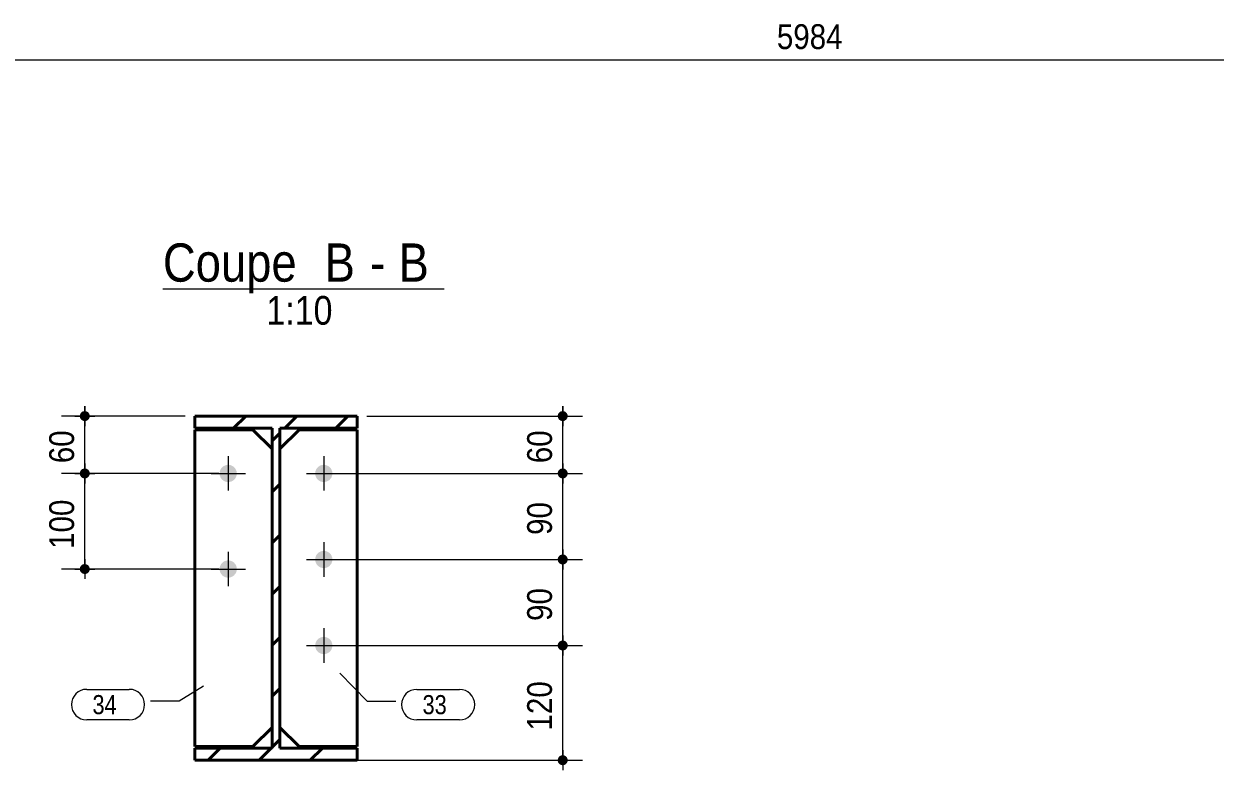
# Model space of a CAD drawing. Header units: millimetres. Extents: x 2 to 410, y 5 to 282.
# Drawn here: x 155.7 to 280.4, y 57.5 to 135.5 of the extents above; entities that cross this region are included whole.
import ezdxf

# ---------------------------------------------------------------- set-up
doc = ezdxf.new("R2010")
doc.units = ezdxf.units.MM
for name, color, linetype, lineweight in [('Autre type objet', 1, 'Continuous', 0), ('Boulon', 7, 'Continuous', 0), ('Cotation', 7, 'Continuous', 0), ('Piece', 2, 'Continuous', 0), ('Repère pièce', 3, 'Continuous', 0)]:
    doc.layers.add(name, color=color, linetype=linetype, lineweight=lineweight)
doc.styles.add('ARIAL', font='ARIAL.TTF')
doc.styles.add('COMIC_SANS_MS', font='COMIC.TTF')

# ---------------------------------------------------------------- blocks, each defined once
blk = doc.blocks.new('*A2')
at = {"layer": 'Piece', "color": 2, "linetype": 'Continuous', "lineweight": 40}
for p, q in [((173.601607, 94.509566), (173.601607, 94.509566)), ((173.601607, 94.509566), (173.601607, 94.509566)), ((177.67486, 93.239566), (178.94486, 94.509566)), ((183.018112, 93.239566), (184.288112, 94.509566)), ((188.361365, 93.239566), (189.631365, 94.509566)), ((181.701607, 91.923062), (182.501607, 92.723062)), ((181.701607, 86.579809), (182.501607, 87.379809)), ((181.701607, 81.236557), (182.501607, 82.036557)), ((181.701607, 75.893304), (182.501607, 76.693304)), ((181.701607, 70.550052), (182.501607, 71.350052)), ((181.701607, 65.2068), (182.501607, 66.0068)), ((181.645393, 59.807333), (182.501607, 60.663547)), ((175.004374, 58.509566), (176.274374, 59.779566)), ((180.347627, 58.509566), (181.617627, 59.779566)), ((185.690879, 58.509566), (186.960879, 59.779566))]:
    blk.add_line(p, q, dxfattribs=at)
blk = doc.blocks.new('*A62')
at = {"layer": 'Boulon'}
for points in [[(176.21, 88.55), (176.21, 88.6), (176.22, 88.64), (176.22, 88.69), (176.23, 88.73), (176.25, 88.77), (176.26, 88.81), (176.28, 88.85), (176.29, 88.89), (176.31, 88.93), (176.33, 88.97), (176.36, 89.01), (176.38, 89.05), (176.41, 89.08), (176.44, 89.11), (176.47, 89.15), (176.5, 89.18), (176.54, 89.21), (176.57, 89.23), (176.61, 89.26), (176.64, 89.28), (176.68, 89.3), (176.72, 89.32), (176.76, 89.34), (176.8, 89.36), (176.85, 89.37), (176.89, 89.38), (176.93, 89.39), (176.97, 89.4), (177.02, 89.41), (177.06, 89.41), (177.11, 89.41), (177.15, 89.41), (177.19, 89.41), (177.24, 89.4), (177.28, 89.39), (177.33, 89.38), (177.37, 89.37), (177.41, 89.36), (177.45, 89.34), (177.49, 89.32), (177.53, 89.3), (177.57, 89.28), (177.61, 89.26), (177.64, 89.23), (177.68, 89.21), (177.71, 89.18), (177.74, 89.15), (177.77, 89.11), (177.8, 89.08), (177.83, 89.05), (177.86, 89.01), (177.88, 88.97), (177.9, 88.93), (177.92, 88.89), (177.94, 88.85), (177.95, 88.81), (177.97, 88.77), (177.98, 88.73), (177.99, 88.69), (178, 88.64), (178, 88.6), (178.01, 88.55), (178.01, 88.51), (178.01, 88.47), (178, 88.42), (178, 88.38), (177.99, 88.33), (177.98, 88.29), (177.97, 88.25), (177.95, 88.21), (177.94, 88.17), (177.92, 88.12), (177.9, 88.09), (177.88, 88.05), (177.86, 88.01), (177.83, 87.97), (177.8, 87.94), (177.77, 87.91), (177.74, 87.87), (177.71, 87.84), (177.68, 87.81), (177.64, 87.79), (177.61, 87.76), (177.57, 87.74), (177.53, 87.72), (177.49, 87.7), (177.45, 87.68), (177.41, 87.66), (177.37, 87.65), (177.33, 87.64), (177.28, 87.63), (177.24, 87.62), (177.19, 87.61), (177.15, 87.61), (177.11, 87.61), (177.06, 87.61), (177.02, 87.61), (176.97, 87.62), (176.93, 87.63), (176.89, 87.64), (176.85, 87.65), (176.8, 87.66), (176.76, 87.68), (176.72, 87.7), (176.68, 87.72), (176.64, 87.74), (176.61, 87.76), (176.57, 87.79), (176.54, 87.81), (176.5, 87.84), (176.47, 87.87), (176.44, 87.91), (176.41, 87.94), (176.38, 87.97), (176.36, 88.01), (176.33, 88.05), (176.31, 88.09), (176.29, 88.12), (176.28, 88.17), (176.26, 88.21), (176.25, 88.25), (176.23, 88.29), (176.22, 88.33), (176.22, 88.38), (176.21, 88.42), (176.21, 88.47), (176.21, 88.51)], [(176.21, 78.55), (176.21, 78.6), (176.22, 78.64), (176.22, 78.69), (176.23, 78.73), (176.25, 78.77), (176.26, 78.81), (176.28, 78.85), (176.29, 78.89), (176.31, 78.93), (176.33, 78.97), (176.36, 79.01), (176.38, 79.05), (176.41, 79.08), (176.44, 79.11), (176.47, 79.15), (176.5, 79.18), (176.54, 79.21), (176.57, 79.23), (176.61, 79.26), (176.64, 79.28), (176.68, 79.3), (176.72, 79.32), (176.76, 79.34), (176.8, 79.36), (176.85, 79.37), (176.89, 79.38), (176.93, 79.39), (176.97, 79.4), (177.02, 79.41), (177.06, 79.41), (177.11, 79.41), (177.15, 79.41), (177.19, 79.41), (177.24, 79.4), (177.28, 79.39), (177.33, 79.38), (177.37, 79.37), (177.41, 79.36), (177.45, 79.34), (177.49, 79.32), (177.53, 79.3), (177.57, 79.28), (177.61, 79.26), (177.64, 79.23), (177.68, 79.21), (177.71, 79.18), (177.74, 79.15), (177.77, 79.11), (177.8, 79.08), (177.83, 79.05), (177.86, 79.01), (177.88, 78.97), (177.9, 78.93), (177.92, 78.89), (177.94, 78.85), (177.95, 78.81), (177.97, 78.77), (177.98, 78.73), (177.99, 78.69), (178, 78.64), (178, 78.6), (178.01, 78.55), (178.01, 78.51), (178.01, 78.47), (178, 78.42), (178, 78.38), (177.99, 78.33), (177.98, 78.29), (177.97, 78.25), (177.95, 78.21), (177.94, 78.17), (177.92, 78.12), (177.9, 78.09), (177.88, 78.05), (177.86, 78.01), (177.83, 77.97), (177.8, 77.94), (177.77, 77.91), (177.74, 77.87), (177.71, 77.84), (177.68, 77.81), (177.64, 77.79), (177.61, 77.76), (177.57, 77.74), (177.53, 77.72), (177.49, 77.7), (177.45, 77.68), (177.41, 77.66), (177.37, 77.65), (177.33, 77.64), (177.28, 77.63), (177.24, 77.62), (177.19, 77.61), (177.15, 77.61), (177.11, 77.61), (177.06, 77.61), (177.02, 77.61), (176.97, 77.62), (176.93, 77.63), (176.89, 77.64), (176.85, 77.65), (176.8, 77.66), (176.76, 77.68), (176.72, 77.7), (176.68, 77.72), (176.64, 77.74), (176.61, 77.76), (176.57, 77.79), (176.54, 77.81), (176.5, 77.84), (176.47, 77.87), (176.44, 77.91), (176.41, 77.94), (176.38, 77.97), (176.36, 78.01), (176.33, 78.05), (176.31, 78.09), (176.29, 78.12), (176.28, 78.17), (176.26, 78.21), (176.25, 78.25), (176.23, 78.29), (176.22, 78.33), (176.22, 78.38), (176.21, 78.42), (176.21, 78.47), (176.21, 78.51)]]:
    blk.add_hatch(color=256, dxfattribs=at).paths.add_polyline_path(points, flags=17)
at = {"layer": 'Boulon', "linetype": 'Continuous', "lineweight": 0}
for p, q in [((177.11, 90.31), (177.11, 86.71)), ((175.31, 88.51), (178.91, 88.51)), ((177.11, 80.31), (177.11, 76.71)), ((175.31, 78.51), (178.91, 78.51))]:
    blk.add_line(p, q, dxfattribs=at)
blk = doc.blocks.new('*A63')
at = {"layer": 'Boulon'}
for points in [[(186.21, 88.55), (186.21, 88.6), (186.22, 88.64), (186.22, 88.69), (186.23, 88.73), (186.25, 88.77), (186.26, 88.81), (186.28, 88.85), (186.29, 88.89), (186.31, 88.93), (186.33, 88.97), (186.36, 89.01), (186.38, 89.05), (186.41, 89.08), (186.44, 89.11), (186.47, 89.15), (186.5, 89.18), (186.54, 89.21), (186.57, 89.23), (186.61, 89.26), (186.64, 89.28), (186.68, 89.3), (186.72, 89.32), (186.76, 89.34), (186.8, 89.36), (186.85, 89.37), (186.89, 89.38), (186.93, 89.39), (186.97, 89.4), (187.02, 89.41), (187.06, 89.41), (187.11, 89.41), (187.15, 89.41), (187.19, 89.41), (187.24, 89.4), (187.28, 89.39), (187.33, 89.38), (187.37, 89.37), (187.41, 89.36), (187.45, 89.34), (187.49, 89.32), (187.53, 89.3), (187.57, 89.28), (187.61, 89.26), (187.64, 89.23), (187.68, 89.21), (187.71, 89.18), (187.74, 89.15), (187.77, 89.11), (187.8, 89.08), (187.83, 89.05), (187.86, 89.01), (187.88, 88.97), (187.9, 88.93), (187.92, 88.89), (187.94, 88.85), (187.95, 88.81), (187.97, 88.77), (187.98, 88.73), (187.99, 88.69), (188, 88.64), (188, 88.6), (188.01, 88.55), (188.01, 88.51), (188.01, 88.47), (188, 88.42), (188, 88.38), (187.99, 88.33), (187.98, 88.29), (187.97, 88.25), (187.95, 88.21), (187.94, 88.17), (187.92, 88.12), (187.9, 88.09), (187.88, 88.05), (187.86, 88.01), (187.83, 87.97), (187.8, 87.94), (187.77, 87.91), (187.74, 87.87), (187.71, 87.84), (187.68, 87.81), (187.64, 87.79), (187.61, 87.76), (187.57, 87.74), (187.53, 87.72), (187.49, 87.7), (187.45, 87.68), (187.41, 87.66), (187.37, 87.65), (187.33, 87.64), (187.28, 87.63), (187.24, 87.62), (187.19, 87.61), (187.15, 87.61), (187.11, 87.61), (187.06, 87.61), (187.02, 87.61), (186.97, 87.62), (186.93, 87.63), (186.89, 87.64), (186.85, 87.65), (186.8, 87.66), (186.76, 87.68), (186.72, 87.7), (186.68, 87.72), (186.64, 87.74), (186.61, 87.76), (186.57, 87.79), (186.54, 87.81), (186.5, 87.84), (186.47, 87.87), (186.44, 87.91), (186.41, 87.94), (186.38, 87.97), (186.36, 88.01), (186.33, 88.05), (186.31, 88.09), (186.29, 88.12), (186.28, 88.17), (186.26, 88.21), (186.25, 88.25), (186.23, 88.29), (186.22, 88.33), (186.22, 88.38), (186.21, 88.42), (186.21, 88.47), (186.21, 88.51)], [(186.21, 79.55), (186.21, 79.6), (186.22, 79.64), (186.22, 79.69), (186.23, 79.73), (186.25, 79.77), (186.26, 79.81), (186.28, 79.85), (186.29, 79.89), (186.31, 79.93), (186.33, 79.97), (186.36, 80.01), (186.38, 80.05), (186.41, 80.08), (186.44, 80.11), (186.47, 80.15), (186.5, 80.18), (186.54, 80.21), (186.57, 80.23), (186.61, 80.26), (186.64, 80.28), (186.68, 80.3), (186.72, 80.32), (186.76, 80.34), (186.8, 80.36), (186.85, 80.37), (186.89, 80.38), (186.93, 80.39), (186.97, 80.4), (187.02, 80.41), (187.06, 80.41), (187.11, 80.41), (187.15, 80.41), (187.19, 80.41), (187.24, 80.4), (187.28, 80.39), (187.33, 80.38), (187.37, 80.37), (187.41, 80.36), (187.45, 80.34), (187.49, 80.32), (187.53, 80.3), (187.57, 80.28), (187.61, 80.26), (187.64, 80.23), (187.68, 80.21), (187.71, 80.18), (187.74, 80.15), (187.77, 80.11), (187.8, 80.08), (187.83, 80.05), (187.86, 80.01), (187.88, 79.97), (187.9, 79.93), (187.92, 79.89), (187.94, 79.85), (187.95, 79.81), (187.97, 79.77), (187.98, 79.73), (187.99, 79.69), (188, 79.64), (188, 79.6), (188.01, 79.55), (188.01, 79.51), (188.01, 79.47), (188, 79.42), (188, 79.38), (187.99, 79.33), (187.98, 79.29), (187.97, 79.25), (187.95, 79.21), (187.94, 79.17), (187.92, 79.12), (187.9, 79.09), (187.88, 79.05), (187.86, 79.01), (187.83, 78.97), (187.8, 78.94), (187.77, 78.91), (187.74, 78.87), (187.71, 78.84), (187.68, 78.81), (187.64, 78.79), (187.61, 78.76), (187.57, 78.74), (187.53, 78.72), (187.49, 78.7), (187.45, 78.68), (187.41, 78.66), (187.37, 78.65), (187.33, 78.64), (187.28, 78.63), (187.24, 78.62), (187.19, 78.61), (187.15, 78.61), (187.11, 78.61), (187.06, 78.61), (187.02, 78.61), (186.97, 78.62), (186.93, 78.63), (186.89, 78.64), (186.85, 78.65), (186.8, 78.66), (186.76, 78.68), (186.72, 78.7), (186.68, 78.72), (186.64, 78.74), (186.61, 78.76), (186.57, 78.79), (186.54, 78.81), (186.5, 78.84), (186.47, 78.87), (186.44, 78.91), (186.41, 78.94), (186.38, 78.97), (186.36, 79.01), (186.33, 79.05), (186.31, 79.09), (186.29, 79.12), (186.28, 79.17), (186.26, 79.21), (186.25, 79.25), (186.23, 79.29), (186.22, 79.33), (186.22, 79.38), (186.21, 79.42), (186.21, 79.47), (186.21, 79.51)], [(186.21, 70.55), (186.21, 70.6), (186.22, 70.64), (186.22, 70.69), (186.23, 70.73), (186.25, 70.77), (186.26, 70.81), (186.28, 70.85), (186.29, 70.89), (186.31, 70.93), (186.33, 70.97), (186.36, 71.01), (186.38, 71.05), (186.41, 71.08), (186.44, 71.11), (186.47, 71.15), (186.5, 71.18), (186.54, 71.21), (186.57, 71.23), (186.61, 71.26), (186.64, 71.28), (186.68, 71.3), (186.72, 71.32), (186.76, 71.34), (186.8, 71.36), (186.85, 71.37), (186.89, 71.38), (186.93, 71.39), (186.97, 71.4), (187.02, 71.41), (187.06, 71.41), (187.11, 71.41), (187.15, 71.41), (187.19, 71.41), (187.24, 71.4), (187.28, 71.39), (187.33, 71.38), (187.37, 71.37), (187.41, 71.36), (187.45, 71.34), (187.49, 71.32), (187.53, 71.3), (187.57, 71.28), (187.61, 71.26), (187.64, 71.23), (187.68, 71.21), (187.71, 71.18), (187.74, 71.15), (187.77, 71.11), (187.8, 71.08), (187.83, 71.05), (187.86, 71.01), (187.88, 70.97), (187.9, 70.93), (187.92, 70.89), (187.94, 70.85), (187.95, 70.81), (187.97, 70.77), (187.98, 70.73), (187.99, 70.69), (188, 70.64), (188, 70.6), (188.01, 70.55), (188.01, 70.51), (188.01, 70.47), (188, 70.42), (188, 70.38), (187.99, 70.33), (187.98, 70.29), (187.97, 70.25), (187.95, 70.21), (187.94, 70.17), (187.92, 70.12), (187.9, 70.09), (187.88, 70.05), (187.86, 70.01), (187.83, 69.97), (187.8, 69.94), (187.77, 69.91), (187.74, 69.87), (187.71, 69.84), (187.68, 69.81), (187.64, 69.79), (187.61, 69.76), (187.57, 69.74), (187.53, 69.72), (187.49, 69.7), (187.45, 69.68), (187.41, 69.66), (187.37, 69.65), (187.33, 69.64), (187.28, 69.63), (187.24, 69.62), (187.19, 69.61), (187.15, 69.61), (187.11, 69.61), (187.06, 69.61), (187.02, 69.61), (186.97, 69.62), (186.93, 69.63), (186.89, 69.64), (186.85, 69.65), (186.8, 69.66), (186.76, 69.68), (186.72, 69.7), (186.68, 69.72), (186.64, 69.74), (186.61, 69.76), (186.57, 69.79), (186.54, 69.81), (186.5, 69.84), (186.47, 69.87), (186.44, 69.91), (186.41, 69.94), (186.38, 69.97), (186.36, 70.01), (186.33, 70.05), (186.31, 70.09), (186.29, 70.12), (186.28, 70.17), (186.26, 70.21), (186.25, 70.25), (186.23, 70.29), (186.22, 70.33), (186.22, 70.38), (186.21, 70.42), (186.21, 70.47), (186.21, 70.51)]]:
    blk.add_hatch(color=256, dxfattribs=at).paths.add_polyline_path(points, flags=17)
at = {"layer": 'Boulon', "linetype": 'Continuous', "lineweight": 0}
for p, q in [((187.11, 90.31), (187.11, 86.71)), ((185.31, 88.51), (188.91, 88.51)), ((187.11, 81.31), (187.11, 77.71)), ((185.31, 79.51), (188.91, 79.51)), ((187.11, 72.31), (187.11, 68.71)), ((185.31, 70.51), (188.91, 70.51))]:
    blk.add_line(p, q, dxfattribs=at)
blk = doc.blocks.new('*A64')
at = {"layer": 'Piece', "color": 2, "linetype": 'Continuous', "lineweight": 40}
for p, q in [((173.601607, 94.509566), (190.601607, 94.509566)), ((173.601607, 93.239566), (173.601607, 94.509566)), ((190.601607, 94.509566), (190.601607, 93.239566)), ((181.701607, 93.239566), (173.601607, 93.239566)), ((181.701607, 59.779566), (181.701607, 93.239566)), ((190.601607, 93.239566), (182.501607, 93.239566)), ((182.501607, 93.239566), (182.501607, 59.779566)), ((173.601607, 58.509566), (173.601607, 59.779566)), ((173.601607, 59.779566), (181.701607, 59.779566)), ((182.501607, 59.779566), (190.601607, 59.779566)), ((190.601607, 59.779566), (190.601607, 58.509566)), ((190.601607, 58.509566), (173.601607, 58.509566))]:
    blk.add_line(p, q, dxfattribs=at)
blk = doc.blocks.new('*A65')
at = {"layer": 'Piece', "color": 2, "linetype": 'Continuous', "lineweight": 40}
for p, q in [((173.616838, 93.079566), (179.696838, 93.079566)), ((173.616838, 93.079566), (173.616838, 59.939567)), ((179.696838, 93.079566), (181.696838, 91.079566)), ((181.696838, 91.079566), (181.696838, 61.939567)), ((181.696838, 61.939567), (179.696838, 59.939567)), ((179.696838, 59.939567), (173.616838, 59.939567))]:
    blk.add_line(p, q, dxfattribs=at)
blk = doc.blocks.new('*A66')
at = {"layer": 'Piece', "color": 2, "linetype": 'Continuous', "lineweight": 40}
for p, q in [((182.516838, 91.079566), (184.516838, 93.079566)), ((184.516838, 93.079566), (190.596838, 93.079566)), ((190.596838, 93.079566), (190.596838, 59.939567)), ((182.516838, 61.939567), (182.516838, 91.079566)), ((184.516838, 59.939567), (182.516838, 61.939567)), ((190.596838, 59.939567), (184.516838, 59.939567))]:
    blk.add_line(p, q, dxfattribs=at)
blk = doc.blocks.new('*A125')
at = {"layer": 'Cotation', "linetype": 'Continuous', "lineweight": 0}
blk.add_line((100.83, 131.78), (375.91, 131.78), dxfattribs=at)
at = {"layer": 'Cotation', "style": 'ARIAL', "width": 0.85}
blk.add_text('5984', height=2.6, dxfattribs=at).set_placement((234.51, 132.9))
blk = doc.blocks.new('*A146')
at = {"layer": 'Cotation'}
for points in [[(212.08, 69.99), (212.05, 69.99), (212.03, 70), (212, 70), (211.98, 70.01), (211.95, 70.01), (211.93, 70.02), (211.9, 70.03), (211.88, 70.04), (211.86, 70.05), (211.83, 70.06), (211.81, 70.08), (211.79, 70.09), (211.77, 70.11), (211.75, 70.12), (211.73, 70.14), (211.72, 70.16), (211.7, 70.18), (211.68, 70.2), (211.67, 70.22), (211.66, 70.24), (211.64, 70.26), (211.63, 70.29), (211.62, 70.31), (211.61, 70.33), (211.6, 70.36), (211.6, 70.38), (211.59, 70.41), (211.59, 70.43), (211.58, 70.46), (211.58, 70.48), (211.58, 70.51), (211.58, 70.54), (211.58, 70.56), (211.59, 70.59), (211.59, 70.61), (211.6, 70.64), (211.6, 70.66), (211.61, 70.68), (211.62, 70.71), (211.63, 70.73), (211.64, 70.75), (211.66, 70.78), (211.67, 70.8), (211.68, 70.82), (211.7, 70.84), (211.72, 70.86), (211.73, 70.88), (211.75, 70.89), (211.77, 70.91), (211.79, 70.93), (211.81, 70.94), (211.83, 70.96), (211.86, 70.97), (211.88, 70.98), (211.9, 70.99), (211.93, 71), (211.95, 71.01), (211.98, 71.01), (212, 71.02), (212.03, 71.02), (212.05, 71.03), (212.08, 71.03), (212.1, 71.03), (212.13, 71.03), (212.15, 71.03), (212.18, 71.02), (212.2, 71.02), (212.23, 71.01), (212.25, 71.01), (212.28, 71), (212.3, 70.99), (212.32, 70.98), (212.35, 70.97), (212.37, 70.96), (212.39, 70.94), (212.41, 70.93), (212.43, 70.91), (212.45, 70.89), (212.47, 70.88), (212.49, 70.86), (212.5, 70.84), (212.52, 70.82), (212.53, 70.8), (212.55, 70.78), (212.56, 70.75), (212.57, 70.73), (212.58, 70.71), (212.59, 70.68), (212.6, 70.66), (212.61, 70.64), (212.61, 70.61), (212.62, 70.59), (212.62, 70.56), (212.62, 70.54), (212.62, 70.51), (212.62, 70.48), (212.62, 70.46), (212.62, 70.43), (212.61, 70.41), (212.61, 70.38), (212.6, 70.36), (212.59, 70.33), (212.58, 70.31), (212.57, 70.29), (212.56, 70.26), (212.55, 70.24), (212.53, 70.22), (212.52, 70.2), (212.5, 70.18), (212.49, 70.16), (212.47, 70.14), (212.45, 70.12), (212.43, 70.11), (212.41, 70.09), (212.39, 70.08), (212.37, 70.06), (212.35, 70.05), (212.32, 70.04), (212.3, 70.03), (212.28, 70.02), (212.25, 70.01), (212.23, 70.01), (212.2, 70), (212.18, 70), (212.15, 69.99), (212.13, 69.99), (212.1, 69.99)], [(212.08, 57.99), (212.05, 57.99), (212.03, 58), (212, 58), (211.98, 58.01), (211.95, 58.01), (211.93, 58.02), (211.9, 58.03), (211.88, 58.04), (211.86, 58.05), (211.83, 58.06), (211.81, 58.08), (211.79, 58.09), (211.77, 58.11), (211.75, 58.12), (211.73, 58.14), (211.72, 58.16), (211.7, 58.18), (211.68, 58.2), (211.67, 58.22), (211.66, 58.24), (211.64, 58.26), (211.63, 58.29), (211.62, 58.31), (211.61, 58.33), (211.6, 58.36), (211.6, 58.38), (211.59, 58.41), (211.59, 58.43), (211.58, 58.46), (211.58, 58.48), (211.58, 58.51), (211.58, 58.54), (211.58, 58.56), (211.59, 58.59), (211.59, 58.61), (211.6, 58.64), (211.6, 58.66), (211.61, 58.68), (211.62, 58.71), (211.63, 58.73), (211.64, 58.75), (211.66, 58.78), (211.67, 58.8), (211.68, 58.82), (211.7, 58.84), (211.72, 58.86), (211.73, 58.88), (211.75, 58.89), (211.77, 58.91), (211.79, 58.93), (211.81, 58.94), (211.83, 58.96), (211.86, 58.97), (211.88, 58.98), (211.9, 58.99), (211.93, 59), (211.95, 59.01), (211.98, 59.01), (212, 59.02), (212.03, 59.02), (212.05, 59.03), (212.08, 59.03), (212.1, 59.03), (212.13, 59.03), (212.15, 59.03), (212.18, 59.02), (212.2, 59.02), (212.23, 59.01), (212.25, 59.01), (212.28, 59), (212.3, 58.99), (212.32, 58.98), (212.35, 58.97), (212.37, 58.96), (212.39, 58.94), (212.41, 58.93), (212.43, 58.91), (212.45, 58.89), (212.47, 58.88), (212.49, 58.86), (212.5, 58.84), (212.52, 58.82), (212.53, 58.8), (212.55, 58.78), (212.56, 58.75), (212.57, 58.73), (212.58, 58.71), (212.59, 58.68), (212.6, 58.66), (212.61, 58.64), (212.61, 58.61), (212.62, 58.59), (212.62, 58.56), (212.62, 58.54), (212.62, 58.51), (212.62, 58.48), (212.62, 58.46), (212.62, 58.43), (212.61, 58.41), (212.61, 58.38), (212.6, 58.36), (212.59, 58.33), (212.58, 58.31), (212.57, 58.29), (212.56, 58.26), (212.55, 58.24), (212.53, 58.22), (212.52, 58.2), (212.5, 58.18), (212.49, 58.16), (212.47, 58.14), (212.45, 58.12), (212.43, 58.11), (212.41, 58.09), (212.39, 58.08), (212.37, 58.06), (212.35, 58.05), (212.32, 58.04), (212.3, 58.03), (212.28, 58.02), (212.25, 58.01), (212.23, 58.01), (212.2, 58), (212.18, 58), (212.15, 57.99), (212.13, 57.99), (212.1, 57.99)]]:
    blk.add_hatch(color=256, dxfattribs=at).paths.add_polyline_path(points, flags=17)
at = {"layer": 'Cotation', "linetype": 'Continuous', "lineweight": 0}
for p, q in [((212.1, 71.55), (212.1, 69.47)), ((212.1, 70.51), (212.1, 71.55)), ((188.11, 70.51), (214.18, 70.51)), ((211.06, 70.51), (213.14, 70.51)), ((212.1, 58.51), (212.1, 70.51)), ((212.1, 59.55), (212.1, 57.47)), ((188.11, 58.51), (214.18, 58.51)), ((211.06, 58.51), (213.14, 58.51)), ((212.1, 58.51), (212.1, 57.47))]:
    blk.add_line(p, q, dxfattribs=at)
at = {"layer": 'Cotation'}
for p in [(212.1, 70.51), (212.1, 58.51)]:
    blk.add_point(p, dxfattribs=at)
at = {"layer": 'Cotation', "style": 'ARIAL', "width": 0.85}
blk.add_text('120', height=2.6, rotation=90.0002, dxfattribs=at).set_placement((210.98, 61.62))
blk = doc.blocks.new('*A147')
at = {"layer": 'Cotation'}
for points in [[(212.08, 78.99), (212.05, 78.99), (212.03, 79), (212, 79), (211.98, 79.01), (211.95, 79.01), (211.93, 79.02), (211.9, 79.03), (211.88, 79.04), (211.86, 79.05), (211.83, 79.06), (211.81, 79.08), (211.79, 79.09), (211.77, 79.11), (211.75, 79.12), (211.73, 79.14), (211.72, 79.16), (211.7, 79.18), (211.68, 79.2), (211.67, 79.22), (211.66, 79.24), (211.64, 79.26), (211.63, 79.29), (211.62, 79.31), (211.61, 79.33), (211.6, 79.36), (211.6, 79.38), (211.59, 79.41), (211.59, 79.43), (211.58, 79.46), (211.58, 79.48), (211.58, 79.51), (211.58, 79.54), (211.58, 79.56), (211.59, 79.59), (211.59, 79.61), (211.6, 79.64), (211.6, 79.66), (211.61, 79.68), (211.62, 79.71), (211.63, 79.73), (211.64, 79.75), (211.66, 79.78), (211.67, 79.8), (211.68, 79.82), (211.7, 79.84), (211.72, 79.86), (211.73, 79.88), (211.75, 79.89), (211.77, 79.91), (211.79, 79.93), (211.81, 79.94), (211.83, 79.96), (211.86, 79.97), (211.88, 79.98), (211.9, 79.99), (211.93, 80), (211.95, 80.01), (211.98, 80.01), (212, 80.02), (212.03, 80.02), (212.05, 80.03), (212.08, 80.03), (212.1, 80.03), (212.13, 80.03), (212.15, 80.03), (212.18, 80.02), (212.2, 80.02), (212.23, 80.01), (212.25, 80.01), (212.28, 80), (212.3, 79.99), (212.32, 79.98), (212.35, 79.97), (212.37, 79.96), (212.39, 79.94), (212.41, 79.93), (212.43, 79.91), (212.45, 79.89), (212.47, 79.88), (212.49, 79.86), (212.5, 79.84), (212.52, 79.82), (212.53, 79.8), (212.55, 79.78), (212.56, 79.75), (212.57, 79.73), (212.58, 79.71), (212.59, 79.68), (212.6, 79.66), (212.61, 79.64), (212.61, 79.61), (212.62, 79.59), (212.62, 79.56), (212.62, 79.54), (212.62, 79.51), (212.62, 79.48), (212.62, 79.46), (212.62, 79.43), (212.61, 79.41), (212.61, 79.38), (212.6, 79.36), (212.59, 79.33), (212.58, 79.31), (212.57, 79.29), (212.56, 79.26), (212.55, 79.24), (212.53, 79.22), (212.52, 79.2), (212.5, 79.18), (212.49, 79.16), (212.47, 79.14), (212.45, 79.12), (212.43, 79.11), (212.41, 79.09), (212.39, 79.08), (212.37, 79.06), (212.35, 79.05), (212.32, 79.04), (212.3, 79.03), (212.28, 79.02), (212.25, 79.01), (212.23, 79.01), (212.2, 79), (212.18, 79), (212.15, 78.99), (212.13, 78.99), (212.1, 78.99)], [(212.08, 69.99), (212.05, 69.99), (212.03, 70), (212, 70), (211.98, 70.01), (211.95, 70.01), (211.93, 70.02), (211.9, 70.03), (211.88, 70.04), (211.86, 70.05), (211.83, 70.06), (211.81, 70.08), (211.79, 70.09), (211.77, 70.11), (211.75, 70.12), (211.73, 70.14), (211.72, 70.16), (211.7, 70.18), (211.68, 70.2), (211.67, 70.22), (211.66, 70.24), (211.64, 70.26), (211.63, 70.29), (211.62, 70.31), (211.61, 70.33), (211.6, 70.36), (211.6, 70.38), (211.59, 70.41), (211.59, 70.43), (211.58, 70.46), (211.58, 70.48), (211.58, 70.51), (211.58, 70.54), (211.58, 70.56), (211.59, 70.59), (211.59, 70.61), (211.6, 70.64), (211.6, 70.66), (211.61, 70.68), (211.62, 70.71), (211.63, 70.73), (211.64, 70.75), (211.66, 70.78), (211.67, 70.8), (211.68, 70.82), (211.7, 70.84), (211.72, 70.86), (211.73, 70.88), (211.75, 70.89), (211.77, 70.91), (211.79, 70.93), (211.81, 70.94), (211.83, 70.96), (211.86, 70.97), (211.88, 70.98), (211.9, 70.99), (211.93, 71), (211.95, 71.01), (211.98, 71.01), (212, 71.02), (212.03, 71.02), (212.05, 71.03), (212.08, 71.03), (212.1, 71.03), (212.13, 71.03), (212.15, 71.03), (212.18, 71.02), (212.2, 71.02), (212.23, 71.01), (212.25, 71.01), (212.28, 71), (212.3, 70.99), (212.32, 70.98), (212.35, 70.97), (212.37, 70.96), (212.39, 70.94), (212.41, 70.93), (212.43, 70.91), (212.45, 70.89), (212.47, 70.88), (212.49, 70.86), (212.5, 70.84), (212.52, 70.82), (212.53, 70.8), (212.55, 70.78), (212.56, 70.75), (212.57, 70.73), (212.58, 70.71), (212.59, 70.68), (212.6, 70.66), (212.61, 70.64), (212.61, 70.61), (212.62, 70.59), (212.62, 70.56), (212.62, 70.54), (212.62, 70.51), (212.62, 70.48), (212.62, 70.46), (212.62, 70.43), (212.61, 70.41), (212.61, 70.38), (212.6, 70.36), (212.59, 70.33), (212.58, 70.31), (212.57, 70.29), (212.56, 70.26), (212.55, 70.24), (212.53, 70.22), (212.52, 70.2), (212.5, 70.18), (212.49, 70.16), (212.47, 70.14), (212.45, 70.12), (212.43, 70.11), (212.41, 70.09), (212.39, 70.08), (212.37, 70.06), (212.35, 70.05), (212.32, 70.04), (212.3, 70.03), (212.28, 70.02), (212.25, 70.01), (212.23, 70.01), (212.2, 70), (212.18, 70), (212.15, 69.99), (212.13, 69.99), (212.1, 69.99)]]:
    blk.add_hatch(color=256, dxfattribs=at).paths.add_polyline_path(points, flags=17)
at = {"layer": 'Cotation', "linetype": 'Continuous', "lineweight": 0}
for p, q in [((212.1, 80.55), (212.1, 78.47)), ((212.1, 79.51), (212.1, 80.55)), ((188.11, 79.51), (214.18, 79.51)), ((211.06, 79.51), (213.14, 79.51)), ((212.1, 70.51), (212.1, 79.51)), ((212.1, 71.55), (212.1, 69.47)), ((188.11, 70.51), (214.18, 70.51)), ((211.06, 70.51), (213.14, 70.51)), ((212.1, 70.51), (212.1, 69.47))]:
    blk.add_line(p, q, dxfattribs=at)
at = {"layer": 'Cotation'}
for p in [(212.1, 79.51), (212.1, 70.51)]:
    blk.add_point(p, dxfattribs=at)
at = {"layer": 'Cotation', "style": 'ARIAL', "width": 0.85}
blk.add_text('90', height=2.6, rotation=90.0002, dxfattribs=at).set_placement((210.98, 73.08))
blk = doc.blocks.new('*A148')
at = {"layer": 'Cotation'}
for points in [[(212.08, 87.99), (212.05, 87.99), (212.03, 88), (212, 88), (211.98, 88.01), (211.95, 88.01), (211.93, 88.02), (211.9, 88.03), (211.88, 88.04), (211.86, 88.05), (211.83, 88.06), (211.81, 88.08), (211.79, 88.09), (211.77, 88.11), (211.75, 88.12), (211.73, 88.14), (211.72, 88.16), (211.7, 88.18), (211.68, 88.2), (211.67, 88.22), (211.66, 88.24), (211.64, 88.26), (211.63, 88.29), (211.62, 88.31), (211.61, 88.33), (211.6, 88.36), (211.6, 88.38), (211.59, 88.41), (211.59, 88.43), (211.58, 88.46), (211.58, 88.48), (211.58, 88.51), (211.58, 88.54), (211.58, 88.56), (211.59, 88.59), (211.59, 88.61), (211.6, 88.64), (211.6, 88.66), (211.61, 88.68), (211.62, 88.71), (211.63, 88.73), (211.64, 88.75), (211.66, 88.78), (211.67, 88.8), (211.68, 88.82), (211.7, 88.84), (211.72, 88.86), (211.73, 88.88), (211.75, 88.89), (211.77, 88.91), (211.79, 88.93), (211.81, 88.94), (211.83, 88.96), (211.86, 88.97), (211.88, 88.98), (211.9, 88.99), (211.93, 89), (211.95, 89.01), (211.98, 89.01), (212, 89.02), (212.03, 89.02), (212.05, 89.03), (212.08, 89.03), (212.1, 89.03), (212.13, 89.03), (212.15, 89.03), (212.18, 89.02), (212.2, 89.02), (212.23, 89.01), (212.25, 89.01), (212.28, 89), (212.3, 88.99), (212.32, 88.98), (212.35, 88.97), (212.37, 88.96), (212.39, 88.94), (212.41, 88.93), (212.43, 88.91), (212.45, 88.89), (212.47, 88.88), (212.49, 88.86), (212.5, 88.84), (212.52, 88.82), (212.53, 88.8), (212.55, 88.78), (212.56, 88.75), (212.57, 88.73), (212.58, 88.71), (212.59, 88.68), (212.6, 88.66), (212.61, 88.64), (212.61, 88.61), (212.62, 88.59), (212.62, 88.56), (212.62, 88.54), (212.62, 88.51), (212.62, 88.48), (212.62, 88.46), (212.62, 88.43), (212.61, 88.41), (212.61, 88.38), (212.6, 88.36), (212.59, 88.33), (212.58, 88.31), (212.57, 88.29), (212.56, 88.26), (212.55, 88.24), (212.53, 88.22), (212.52, 88.2), (212.5, 88.18), (212.49, 88.16), (212.47, 88.14), (212.45, 88.12), (212.43, 88.11), (212.41, 88.09), (212.39, 88.08), (212.37, 88.06), (212.35, 88.05), (212.32, 88.04), (212.3, 88.03), (212.28, 88.02), (212.25, 88.01), (212.23, 88.01), (212.2, 88), (212.18, 88), (212.15, 87.99), (212.13, 87.99), (212.1, 87.99)], [(212.08, 78.99), (212.05, 78.99), (212.03, 79), (212, 79), (211.98, 79.01), (211.95, 79.01), (211.93, 79.02), (211.9, 79.03), (211.88, 79.04), (211.86, 79.05), (211.83, 79.06), (211.81, 79.08), (211.79, 79.09), (211.77, 79.11), (211.75, 79.12), (211.73, 79.14), (211.72, 79.16), (211.7, 79.18), (211.68, 79.2), (211.67, 79.22), (211.66, 79.24), (211.64, 79.26), (211.63, 79.29), (211.62, 79.31), (211.61, 79.33), (211.6, 79.36), (211.6, 79.38), (211.59, 79.41), (211.59, 79.43), (211.58, 79.46), (211.58, 79.48), (211.58, 79.51), (211.58, 79.54), (211.58, 79.56), (211.59, 79.59), (211.59, 79.61), (211.6, 79.64), (211.6, 79.66), (211.61, 79.68), (211.62, 79.71), (211.63, 79.73), (211.64, 79.75), (211.66, 79.78), (211.67, 79.8), (211.68, 79.82), (211.7, 79.84), (211.72, 79.86), (211.73, 79.88), (211.75, 79.89), (211.77, 79.91), (211.79, 79.93), (211.81, 79.94), (211.83, 79.96), (211.86, 79.97), (211.88, 79.98), (211.9, 79.99), (211.93, 80), (211.95, 80.01), (211.98, 80.01), (212, 80.02), (212.03, 80.02), (212.05, 80.03), (212.08, 80.03), (212.1, 80.03), (212.13, 80.03), (212.15, 80.03), (212.18, 80.02), (212.2, 80.02), (212.23, 80.01), (212.25, 80.01), (212.28, 80), (212.3, 79.99), (212.32, 79.98), (212.35, 79.97), (212.37, 79.96), (212.39, 79.94), (212.41, 79.93), (212.43, 79.91), (212.45, 79.89), (212.47, 79.88), (212.49, 79.86), (212.5, 79.84), (212.52, 79.82), (212.53, 79.8), (212.55, 79.78), (212.56, 79.75), (212.57, 79.73), (212.58, 79.71), (212.59, 79.68), (212.6, 79.66), (212.61, 79.64), (212.61, 79.61), (212.62, 79.59), (212.62, 79.56), (212.62, 79.54), (212.62, 79.51), (212.62, 79.48), (212.62, 79.46), (212.62, 79.43), (212.61, 79.41), (212.61, 79.38), (212.6, 79.36), (212.59, 79.33), (212.58, 79.31), (212.57, 79.29), (212.56, 79.26), (212.55, 79.24), (212.53, 79.22), (212.52, 79.2), (212.5, 79.18), (212.49, 79.16), (212.47, 79.14), (212.45, 79.12), (212.43, 79.11), (212.41, 79.09), (212.39, 79.08), (212.37, 79.06), (212.35, 79.05), (212.32, 79.04), (212.3, 79.03), (212.28, 79.02), (212.25, 79.01), (212.23, 79.01), (212.2, 79), (212.18, 79), (212.15, 78.99), (212.13, 78.99), (212.1, 78.99)]]:
    blk.add_hatch(color=256, dxfattribs=at).paths.add_polyline_path(points, flags=17)
at = {"layer": 'Cotation', "linetype": 'Continuous', "lineweight": 0}
for p, q in [((188.11, 88.51), (214.18, 88.51)), ((211.06, 88.51), (213.14, 88.51)), ((212.1, 89.55), (212.1, 87.47)), ((212.1, 88.51), (212.1, 89.55)), ((212.1, 79.51), (212.1, 88.51)), ((212.1, 80.55), (212.1, 78.47)), ((188.11, 79.51), (214.18, 79.51)), ((211.06, 79.51), (213.14, 79.51)), ((212.1, 79.51), (212.1, 78.47))]:
    blk.add_line(p, q, dxfattribs=at)
at = {"layer": 'Cotation'}
for p in [(212.1, 88.51), (212.1, 79.51)]:
    blk.add_point(p, dxfattribs=at)
at = {"layer": 'Cotation', "style": 'ARIAL', "width": 0.85}
blk.add_text('90', height=2.6, rotation=90.0002, dxfattribs=at).set_placement((210.98, 82.08))
blk = doc.blocks.new('*A149')
at = {"layer": 'Cotation'}
for points in [[(212.08, 93.99), (212.05, 93.99), (212.03, 94), (212, 94), (211.98, 94.01), (211.95, 94.01), (211.93, 94.02), (211.9, 94.03), (211.88, 94.04), (211.86, 94.05), (211.83, 94.06), (211.81, 94.08), (211.79, 94.09), (211.77, 94.11), (211.75, 94.12), (211.73, 94.14), (211.72, 94.16), (211.7, 94.18), (211.68, 94.2), (211.67, 94.22), (211.66, 94.24), (211.64, 94.26), (211.63, 94.29), (211.62, 94.31), (211.61, 94.33), (211.6, 94.36), (211.6, 94.38), (211.59, 94.41), (211.59, 94.43), (211.58, 94.46), (211.58, 94.48), (211.58, 94.51), (211.58, 94.54), (211.58, 94.56), (211.59, 94.59), (211.59, 94.61), (211.6, 94.64), (211.6, 94.66), (211.61, 94.68), (211.62, 94.71), (211.63, 94.73), (211.64, 94.75), (211.66, 94.78), (211.67, 94.8), (211.68, 94.82), (211.7, 94.84), (211.72, 94.86), (211.73, 94.88), (211.75, 94.89), (211.77, 94.91), (211.79, 94.93), (211.81, 94.94), (211.83, 94.96), (211.86, 94.97), (211.88, 94.98), (211.9, 94.99), (211.93, 95), (211.95, 95.01), (211.98, 95.01), (212, 95.02), (212.03, 95.02), (212.05, 95.03), (212.08, 95.03), (212.1, 95.03), (212.13, 95.03), (212.15, 95.03), (212.18, 95.02), (212.2, 95.02), (212.23, 95.01), (212.25, 95.01), (212.28, 95), (212.3, 94.99), (212.32, 94.98), (212.35, 94.97), (212.37, 94.96), (212.39, 94.94), (212.41, 94.93), (212.43, 94.91), (212.45, 94.89), (212.47, 94.88), (212.49, 94.86), (212.5, 94.84), (212.52, 94.82), (212.53, 94.8), (212.55, 94.78), (212.56, 94.75), (212.57, 94.73), (212.58, 94.71), (212.59, 94.68), (212.6, 94.66), (212.61, 94.64), (212.61, 94.61), (212.62, 94.59), (212.62, 94.56), (212.62, 94.54), (212.62, 94.51), (212.62, 94.48), (212.62, 94.46), (212.62, 94.43), (212.61, 94.41), (212.61, 94.38), (212.6, 94.36), (212.59, 94.33), (212.58, 94.31), (212.57, 94.29), (212.56, 94.26), (212.55, 94.24), (212.53, 94.22), (212.52, 94.2), (212.5, 94.18), (212.49, 94.16), (212.47, 94.14), (212.45, 94.12), (212.43, 94.11), (212.41, 94.09), (212.39, 94.08), (212.37, 94.06), (212.35, 94.05), (212.32, 94.04), (212.3, 94.03), (212.28, 94.02), (212.25, 94.01), (212.23, 94.01), (212.2, 94), (212.18, 94), (212.15, 93.99), (212.13, 93.99), (212.1, 93.99)], [(212.08, 87.99), (212.05, 87.99), (212.03, 88), (212, 88), (211.98, 88.01), (211.95, 88.01), (211.93, 88.02), (211.9, 88.03), (211.88, 88.04), (211.86, 88.05), (211.83, 88.06), (211.81, 88.08), (211.79, 88.09), (211.77, 88.11), (211.75, 88.12), (211.73, 88.14), (211.72, 88.16), (211.7, 88.18), (211.68, 88.2), (211.67, 88.22), (211.66, 88.24), (211.64, 88.26), (211.63, 88.29), (211.62, 88.31), (211.61, 88.33), (211.6, 88.36), (211.6, 88.38), (211.59, 88.41), (211.59, 88.43), (211.58, 88.46), (211.58, 88.48), (211.58, 88.51), (211.58, 88.54), (211.58, 88.56), (211.59, 88.59), (211.59, 88.61), (211.6, 88.64), (211.6, 88.66), (211.61, 88.68), (211.62, 88.71), (211.63, 88.73), (211.64, 88.75), (211.66, 88.78), (211.67, 88.8), (211.68, 88.82), (211.7, 88.84), (211.72, 88.86), (211.73, 88.88), (211.75, 88.89), (211.77, 88.91), (211.79, 88.93), (211.81, 88.94), (211.83, 88.96), (211.86, 88.97), (211.88, 88.98), (211.9, 88.99), (211.93, 89), (211.95, 89.01), (211.98, 89.01), (212, 89.02), (212.03, 89.02), (212.05, 89.03), (212.08, 89.03), (212.1, 89.03), (212.13, 89.03), (212.15, 89.03), (212.18, 89.02), (212.2, 89.02), (212.23, 89.01), (212.25, 89.01), (212.28, 89), (212.3, 88.99), (212.32, 88.98), (212.35, 88.97), (212.37, 88.96), (212.39, 88.94), (212.41, 88.93), (212.43, 88.91), (212.45, 88.89), (212.47, 88.88), (212.49, 88.86), (212.5, 88.84), (212.52, 88.82), (212.53, 88.8), (212.55, 88.78), (212.56, 88.75), (212.57, 88.73), (212.58, 88.71), (212.59, 88.68), (212.6, 88.66), (212.61, 88.64), (212.61, 88.61), (212.62, 88.59), (212.62, 88.56), (212.62, 88.54), (212.62, 88.51), (212.62, 88.48), (212.62, 88.46), (212.62, 88.43), (212.61, 88.41), (212.61, 88.38), (212.6, 88.36), (212.59, 88.33), (212.58, 88.31), (212.57, 88.29), (212.56, 88.26), (212.55, 88.24), (212.53, 88.22), (212.52, 88.2), (212.5, 88.18), (212.49, 88.16), (212.47, 88.14), (212.45, 88.12), (212.43, 88.11), (212.41, 88.09), (212.39, 88.08), (212.37, 88.06), (212.35, 88.05), (212.32, 88.04), (212.3, 88.03), (212.28, 88.02), (212.25, 88.01), (212.23, 88.01), (212.2, 88), (212.18, 88), (212.15, 87.99), (212.13, 87.99), (212.1, 87.99)]]:
    blk.add_hatch(color=256, dxfattribs=at).paths.add_polyline_path(points, flags=17)
at = {"layer": 'Cotation', "linetype": 'Continuous', "lineweight": 0}
for p, q in [((212.1, 95.55), (212.1, 93.47)), ((212.1, 94.51), (212.1, 95.55)), ((191.6, 94.51), (214.18, 94.51)), ((211.06, 94.51), (213.14, 94.51)), ((212.1, 88.51), (212.1, 94.51)), ((188.11, 88.51), (214.18, 88.51)), ((211.06, 88.51), (213.14, 88.51)), ((212.1, 89.55), (212.1, 87.47)), ((212.1, 88.51), (212.1, 87.47))]:
    blk.add_line(p, q, dxfattribs=at)
at = {"layer": 'Cotation'}
for p in [(212.1, 94.51), (212.1, 88.51)]:
    blk.add_point(p, dxfattribs=at)
at = {"layer": 'Cotation', "style": 'ARIAL', "width": 0.85}
blk.add_text('60', height=2.6, rotation=90.0002, dxfattribs=at).set_placement((210.98, 89.58))
blk = doc.blocks.new('*A150')
at = {"layer": 'Cotation'}
for points in [[(162.08, 87.99), (162.05, 87.99), (162.03, 88), (162, 88), (161.98, 88.01), (161.95, 88.01), (161.93, 88.02), (161.9, 88.03), (161.88, 88.04), (161.86, 88.05), (161.83, 88.06), (161.81, 88.08), (161.79, 88.09), (161.77, 88.11), (161.75, 88.12), (161.73, 88.14), (161.72, 88.16), (161.7, 88.18), (161.68, 88.2), (161.67, 88.22), (161.66, 88.24), (161.64, 88.26), (161.63, 88.29), (161.62, 88.31), (161.61, 88.33), (161.6, 88.36), (161.6, 88.38), (161.59, 88.41), (161.59, 88.43), (161.58, 88.46), (161.58, 88.48), (161.58, 88.51), (161.58, 88.54), (161.58, 88.56), (161.59, 88.59), (161.59, 88.61), (161.6, 88.64), (161.6, 88.66), (161.61, 88.68), (161.62, 88.71), (161.63, 88.73), (161.64, 88.75), (161.66, 88.78), (161.67, 88.8), (161.68, 88.82), (161.7, 88.84), (161.72, 88.86), (161.73, 88.88), (161.75, 88.89), (161.77, 88.91), (161.79, 88.93), (161.81, 88.94), (161.83, 88.96), (161.86, 88.97), (161.88, 88.98), (161.9, 88.99), (161.93, 89), (161.95, 89.01), (161.98, 89.01), (162, 89.02), (162.03, 89.02), (162.05, 89.03), (162.08, 89.03), (162.1, 89.03), (162.13, 89.03), (162.15, 89.03), (162.18, 89.02), (162.2, 89.02), (162.23, 89.01), (162.25, 89.01), (162.28, 89), (162.3, 88.99), (162.32, 88.98), (162.35, 88.97), (162.37, 88.96), (162.39, 88.94), (162.41, 88.93), (162.43, 88.91), (162.45, 88.89), (162.47, 88.88), (162.49, 88.86), (162.5, 88.84), (162.52, 88.82), (162.53, 88.8), (162.55, 88.78), (162.56, 88.75), (162.57, 88.73), (162.58, 88.71), (162.59, 88.68), (162.6, 88.66), (162.61, 88.64), (162.61, 88.61), (162.62, 88.59), (162.62, 88.56), (162.62, 88.54), (162.62, 88.51), (162.62, 88.48), (162.62, 88.46), (162.62, 88.43), (162.61, 88.41), (162.61, 88.38), (162.6, 88.36), (162.59, 88.33), (162.58, 88.31), (162.57, 88.29), (162.56, 88.26), (162.55, 88.24), (162.53, 88.22), (162.52, 88.2), (162.5, 88.18), (162.49, 88.16), (162.47, 88.14), (162.45, 88.12), (162.43, 88.11), (162.41, 88.09), (162.39, 88.08), (162.37, 88.06), (162.35, 88.05), (162.32, 88.04), (162.3, 88.03), (162.28, 88.02), (162.25, 88.01), (162.23, 88.01), (162.2, 88), (162.18, 88), (162.15, 87.99), (162.13, 87.99), (162.1, 87.99)], [(162.08, 77.99), (162.05, 77.99), (162.03, 78), (162, 78), (161.98, 78.01), (161.95, 78.01), (161.93, 78.02), (161.9, 78.03), (161.88, 78.04), (161.86, 78.05), (161.83, 78.06), (161.81, 78.08), (161.79, 78.09), (161.77, 78.11), (161.75, 78.12), (161.73, 78.14), (161.72, 78.16), (161.7, 78.18), (161.68, 78.2), (161.67, 78.22), (161.66, 78.24), (161.64, 78.26), (161.63, 78.29), (161.62, 78.31), (161.61, 78.33), (161.6, 78.36), (161.6, 78.38), (161.59, 78.41), (161.59, 78.43), (161.58, 78.46), (161.58, 78.48), (161.58, 78.51), (161.58, 78.54), (161.58, 78.56), (161.59, 78.59), (161.59, 78.61), (161.6, 78.64), (161.6, 78.66), (161.61, 78.68), (161.62, 78.71), (161.63, 78.73), (161.64, 78.75), (161.66, 78.78), (161.67, 78.8), (161.68, 78.82), (161.7, 78.84), (161.72, 78.86), (161.73, 78.88), (161.75, 78.89), (161.77, 78.91), (161.79, 78.93), (161.81, 78.94), (161.83, 78.96), (161.86, 78.97), (161.88, 78.98), (161.9, 78.99), (161.93, 79), (161.95, 79.01), (161.98, 79.01), (162, 79.02), (162.03, 79.02), (162.05, 79.03), (162.08, 79.03), (162.1, 79.03), (162.13, 79.03), (162.15, 79.03), (162.18, 79.02), (162.2, 79.02), (162.23, 79.01), (162.25, 79.01), (162.28, 79), (162.3, 78.99), (162.32, 78.98), (162.35, 78.97), (162.37, 78.96), (162.39, 78.94), (162.41, 78.93), (162.43, 78.91), (162.45, 78.89), (162.47, 78.88), (162.49, 78.86), (162.5, 78.84), (162.52, 78.82), (162.53, 78.8), (162.55, 78.78), (162.56, 78.75), (162.57, 78.73), (162.58, 78.71), (162.59, 78.68), (162.6, 78.66), (162.61, 78.64), (162.61, 78.61), (162.62, 78.59), (162.62, 78.56), (162.62, 78.54), (162.62, 78.51), (162.62, 78.48), (162.62, 78.46), (162.62, 78.43), (162.61, 78.41), (162.61, 78.38), (162.6, 78.36), (162.59, 78.33), (162.58, 78.31), (162.57, 78.29), (162.56, 78.26), (162.55, 78.24), (162.53, 78.22), (162.52, 78.2), (162.5, 78.18), (162.49, 78.16), (162.47, 78.14), (162.45, 78.12), (162.43, 78.11), (162.41, 78.09), (162.39, 78.08), (162.37, 78.06), (162.35, 78.05), (162.32, 78.04), (162.3, 78.03), (162.28, 78.02), (162.25, 78.01), (162.23, 78.01), (162.2, 78), (162.18, 78), (162.15, 77.99), (162.13, 77.99), (162.1, 77.99)]]:
    blk.add_hatch(color=256, dxfattribs=at).paths.add_polyline_path(points, flags=17)
at = {"layer": 'Cotation', "linetype": 'Continuous', "lineweight": 0}
for p, q in [((176.11, 88.51), (159.68, 88.51)), ((161.06, 88.51), (163.14, 88.51)), ((162.1, 89.55), (162.1, 87.47)), ((162.1, 88.51), (162.1, 89.55)), ((162.1, 78.51), (162.1, 88.51)), ((162.1, 79.55), (162.1, 77.47)), ((176.11, 78.51), (159.68, 78.51)), ((161.06, 78.51), (163.14, 78.51)), ((162.1, 78.51), (162.1, 77.47))]:
    blk.add_line(p, q, dxfattribs=at)
at = {"layer": 'Cotation'}
for p in [(162.1, 88.51), (162.1, 78.51)]:
    blk.add_point(p, dxfattribs=at)
at = {"layer": 'Cotation', "style": 'ARIAL', "width": 0.85}
blk.add_text('100', height=2.6, rotation=90.0002, dxfattribs=at).set_placement((160.98, 80.62))
blk = doc.blocks.new('*A151')
at = {"layer": 'Cotation'}
for points in [[(162.08, 93.99), (162.05, 93.99), (162.03, 94), (162, 94), (161.98, 94.01), (161.95, 94.01), (161.93, 94.02), (161.9, 94.03), (161.88, 94.04), (161.86, 94.05), (161.83, 94.06), (161.81, 94.08), (161.79, 94.09), (161.77, 94.11), (161.75, 94.12), (161.73, 94.14), (161.72, 94.16), (161.7, 94.18), (161.68, 94.2), (161.67, 94.22), (161.66, 94.24), (161.64, 94.26), (161.63, 94.29), (161.62, 94.31), (161.61, 94.33), (161.6, 94.36), (161.6, 94.38), (161.59, 94.41), (161.59, 94.43), (161.58, 94.46), (161.58, 94.48), (161.58, 94.51), (161.58, 94.54), (161.58, 94.56), (161.59, 94.59), (161.59, 94.61), (161.6, 94.64), (161.6, 94.66), (161.61, 94.68), (161.62, 94.71), (161.63, 94.73), (161.64, 94.75), (161.66, 94.78), (161.67, 94.8), (161.68, 94.82), (161.7, 94.84), (161.72, 94.86), (161.73, 94.88), (161.75, 94.89), (161.77, 94.91), (161.79, 94.93), (161.81, 94.94), (161.83, 94.96), (161.86, 94.97), (161.88, 94.98), (161.9, 94.99), (161.93, 95), (161.95, 95.01), (161.98, 95.01), (162, 95.02), (162.03, 95.02), (162.05, 95.03), (162.08, 95.03), (162.1, 95.03), (162.13, 95.03), (162.15, 95.03), (162.18, 95.02), (162.2, 95.02), (162.23, 95.01), (162.25, 95.01), (162.28, 95), (162.3, 94.99), (162.32, 94.98), (162.35, 94.97), (162.37, 94.96), (162.39, 94.94), (162.41, 94.93), (162.43, 94.91), (162.45, 94.89), (162.47, 94.88), (162.49, 94.86), (162.5, 94.84), (162.52, 94.82), (162.53, 94.8), (162.55, 94.78), (162.56, 94.75), (162.57, 94.73), (162.58, 94.71), (162.59, 94.68), (162.6, 94.66), (162.61, 94.64), (162.61, 94.61), (162.62, 94.59), (162.62, 94.56), (162.62, 94.54), (162.62, 94.51), (162.62, 94.48), (162.62, 94.46), (162.62, 94.43), (162.61, 94.41), (162.61, 94.38), (162.6, 94.36), (162.59, 94.33), (162.58, 94.31), (162.57, 94.29), (162.56, 94.26), (162.55, 94.24), (162.53, 94.22), (162.52, 94.2), (162.5, 94.18), (162.49, 94.16), (162.47, 94.14), (162.45, 94.12), (162.43, 94.11), (162.41, 94.09), (162.39, 94.08), (162.37, 94.06), (162.35, 94.05), (162.32, 94.04), (162.3, 94.03), (162.28, 94.02), (162.25, 94.01), (162.23, 94.01), (162.2, 94), (162.18, 94), (162.15, 93.99), (162.13, 93.99), (162.1, 93.99)], [(162.08, 87.99), (162.05, 87.99), (162.03, 88), (162, 88), (161.98, 88.01), (161.95, 88.01), (161.93, 88.02), (161.9, 88.03), (161.88, 88.04), (161.86, 88.05), (161.83, 88.06), (161.81, 88.08), (161.79, 88.09), (161.77, 88.11), (161.75, 88.12), (161.73, 88.14), (161.72, 88.16), (161.7, 88.18), (161.68, 88.2), (161.67, 88.22), (161.66, 88.24), (161.64, 88.26), (161.63, 88.29), (161.62, 88.31), (161.61, 88.33), (161.6, 88.36), (161.6, 88.38), (161.59, 88.41), (161.59, 88.43), (161.58, 88.46), (161.58, 88.48), (161.58, 88.51), (161.58, 88.54), (161.58, 88.56), (161.59, 88.59), (161.59, 88.61), (161.6, 88.64), (161.6, 88.66), (161.61, 88.68), (161.62, 88.71), (161.63, 88.73), (161.64, 88.75), (161.66, 88.78), (161.67, 88.8), (161.68, 88.82), (161.7, 88.84), (161.72, 88.86), (161.73, 88.88), (161.75, 88.89), (161.77, 88.91), (161.79, 88.93), (161.81, 88.94), (161.83, 88.96), (161.86, 88.97), (161.88, 88.98), (161.9, 88.99), (161.93, 89), (161.95, 89.01), (161.98, 89.01), (162, 89.02), (162.03, 89.02), (162.05, 89.03), (162.08, 89.03), (162.1, 89.03), (162.13, 89.03), (162.15, 89.03), (162.18, 89.02), (162.2, 89.02), (162.23, 89.01), (162.25, 89.01), (162.28, 89), (162.3, 88.99), (162.32, 88.98), (162.35, 88.97), (162.37, 88.96), (162.39, 88.94), (162.41, 88.93), (162.43, 88.91), (162.45, 88.89), (162.47, 88.88), (162.49, 88.86), (162.5, 88.84), (162.52, 88.82), (162.53, 88.8), (162.55, 88.78), (162.56, 88.75), (162.57, 88.73), (162.58, 88.71), (162.59, 88.68), (162.6, 88.66), (162.61, 88.64), (162.61, 88.61), (162.62, 88.59), (162.62, 88.56), (162.62, 88.54), (162.62, 88.51), (162.62, 88.48), (162.62, 88.46), (162.62, 88.43), (162.61, 88.41), (162.61, 88.38), (162.6, 88.36), (162.59, 88.33), (162.58, 88.31), (162.57, 88.29), (162.56, 88.26), (162.55, 88.24), (162.53, 88.22), (162.52, 88.2), (162.5, 88.18), (162.49, 88.16), (162.47, 88.14), (162.45, 88.12), (162.43, 88.11), (162.41, 88.09), (162.39, 88.08), (162.37, 88.06), (162.35, 88.05), (162.32, 88.04), (162.3, 88.03), (162.28, 88.02), (162.25, 88.01), (162.23, 88.01), (162.2, 88), (162.18, 88), (162.15, 87.99), (162.13, 87.99), (162.1, 87.99)]]:
    blk.add_hatch(color=256, dxfattribs=at).paths.add_polyline_path(points, flags=17)
at = {"layer": 'Cotation', "linetype": 'Continuous', "lineweight": 0}
for p, q in [((162.1, 95.55), (162.1, 93.47)), ((162.1, 94.51), (162.1, 95.55)), ((172.6, 94.51), (159.68, 94.51)), ((161.06, 94.51), (163.14, 94.51)), ((162.1, 88.51), (162.1, 94.51)), ((176.11, 88.51), (159.68, 88.51)), ((161.06, 88.51), (163.14, 88.51)), ((162.1, 89.55), (162.1, 87.47)), ((162.1, 88.51), (162.1, 87.47))]:
    blk.add_line(p, q, dxfattribs=at)
at = {"layer": 'Cotation'}
for p in [(162.1, 94.51), (162.1, 88.51)]:
    blk.add_point(p, dxfattribs=at)
at = {"layer": 'Cotation', "style": 'ARIAL', "width": 0.85}
blk.add_text('60', height=2.6, rotation=90.0002, dxfattribs=at).set_placement((160.98, 89.58))
blk = doc.blocks.new('*A152')
at = {"layer": 'Repère pièce', "linetype": 'Continuous', "lineweight": 0}
for p, q in [((188.779662, 67.612265), (191.63661, 64.672664)), ((196.83661, 65.922664), (201.292469, 65.922664)), ((191.63661, 64.672664), (194.63661, 64.672664)), ((201.292469, 62.722664), (196.83661, 62.722664))]:
    blk.add_line(p, q, dxfattribs=at)
for centre, start, end in [((196.83661, 64.322664), 90, 270), ((201.292469, 64.322664), 270, 90)]:
    blk.add_arc(centre, 1.6, start, end, dxfattribs=at)
at = {"layer": 'Repère pièce', "style": 'COMIC_SANS_MS', "width": 0.85}
blk.add_text('33', height=2, dxfattribs=at).set_placement((197.43661, 63.322664))
blk = doc.blocks.new('*A153')
at = {"layer": 'Repère pièce', "linetype": 'Continuous', "lineweight": 0}
for p, q in [((174.521741, 66.264194), (171.962702, 64.675362)), ((162.306843, 65.925362), (166.762702, 65.925362)), ((171.962702, 64.675362), (168.962702, 64.675362)), ((166.762702, 62.725362), (162.306843, 62.725362))]:
    blk.add_line(p, q, dxfattribs=at)
for centre, start, end in [((162.306843, 64.325362), 90, 270), ((166.762702, 64.325362), 270, 90)]:
    blk.add_arc(centre, 1.6, start, end, dxfattribs=at)
at = {"layer": 'Repère pièce', "style": 'COMIC_SANS_MS', "width": 0.85}
blk.add_text('34', height=2, dxfattribs=at).set_placement((162.906843, 63.325362))
blk = doc.blocks.new('*A154')
at = {"layer": 'Autre type objet', "linetype": 'Continuous', "lineweight": 0}
blk.add_line((170.275943, 107.81973), (199.687272, 107.81973), dxfattribs=at)
at = {"layer": 'Autre type objet', "style": 'ARIAL', "width": 0.85}
for s, height, p in [('Coupe', 4, (170.275943, 108.56973)), ('B', 4, (187.194693, 108.56973)), ('B', 4, (194.928678, 108.56973)), ('-', 4, (191.953287, 108.56973)), ('1:10', 3, (181.088053, 104.06973))]:
    blk.add_text(s, height=height, dxfattribs=at).set_placement(p)

msp = doc.modelspace()

# ---------------------------------------------------------------- block references
at = {"lineweight": 0}
for name in ['*A125', '*A154', '*A151', '*A149', '*A2', '*A64', '*A65', '*A66', '*A62', '*A63', '*A150', '*A148', '*A147', '*A146', '*A152', '*A153']:
    msp.add_blockref(name, (0, 0), dxfattribs=at)

doc.saveas('drawing.dxf')
